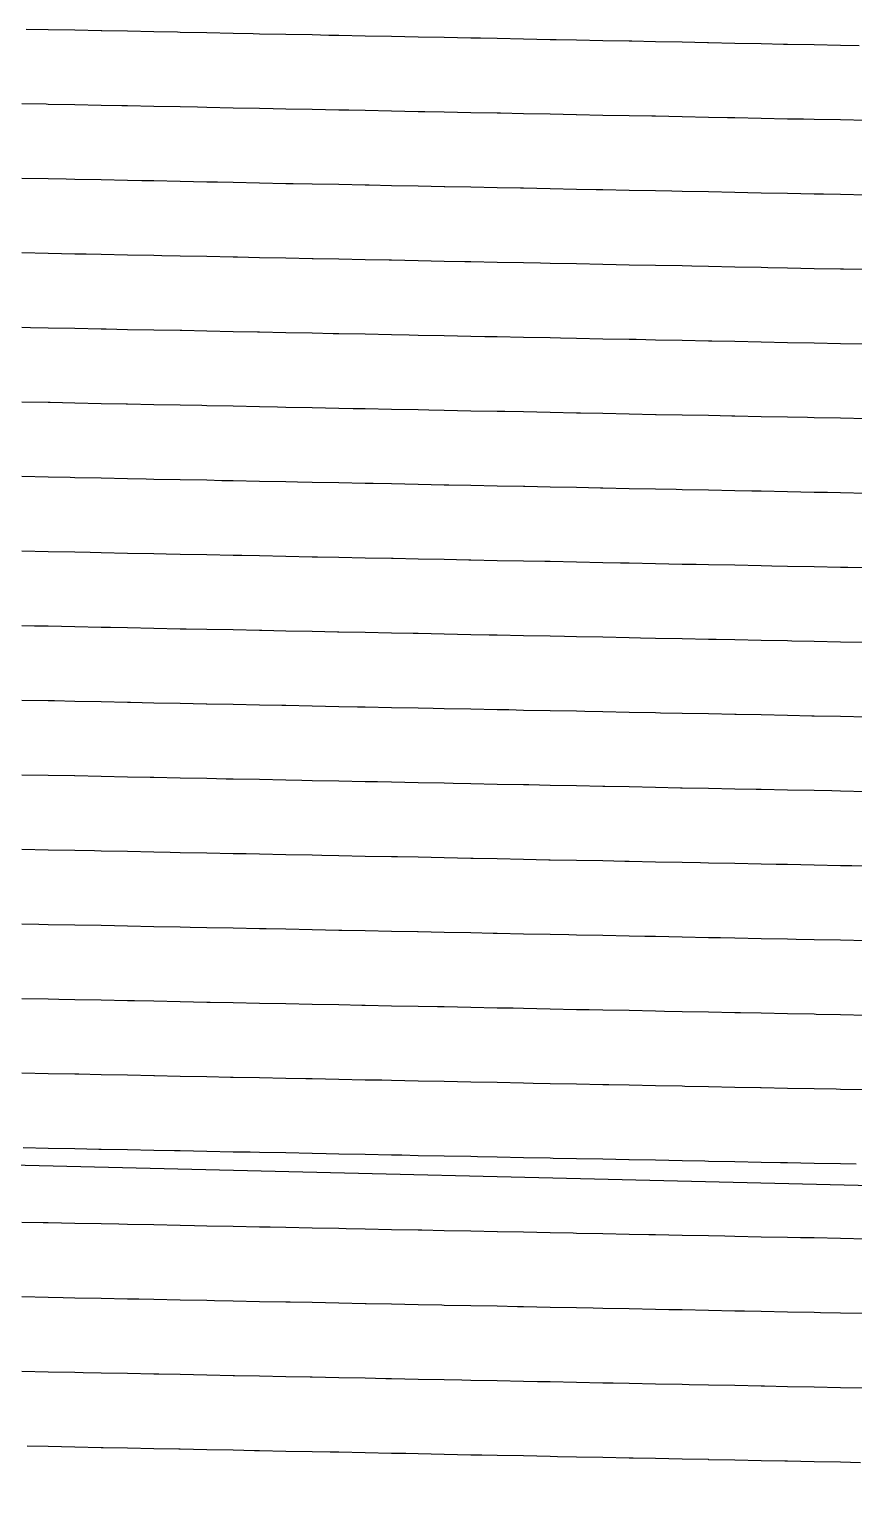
# Model space of a CAD drawing. Header units: metres. Extents: x 2418 to 4584, y 40 to 163.
# Drawn here: x 3433.6 to 3501.3, y 40 to 160.4 of the extents above; entities that cross this region are included whole.
import ezdxf

# ---------------------------------------------------------------- set-up
doc = ezdxf.new("R2010")
doc.units = ezdxf.units.M
for name, color, linetype in [('Contour_Level_10', 7, 'Continuous'), ('Contour_Level_11', 7, 'Continuous'), ('Contour_Level_12', 7, 'Continuous'), ('Contour_Level_13', 7, 'Continuous'), ('Contour_Level_14', 7, 'Continuous'), ('Contour_Level_15', 7, 'Continuous'), ('Contour_Level_16', 7, 'Continuous'), ('Contour_Level_17', 7, 'Continuous'), ('Contour_Level_18', 7, 'Continuous'), ('Contour_Level_19', 7, 'Continuous'), ('Contour_Level_20', 7, 'Continuous'), ('Contour_Level_21', 7, 'Continuous'), ('Contour_Level_22', 7, 'Continuous'), ('Contour_Level_23', 7, 'Continuous'), ('Contour_Level_24', 7, 'Continuous'), ('Contour_Level_5', 7, 'Continuous'), ('Contour_Level_6', 7, 'Continuous'), ('Contour_Level_7', 7, 'Continuous'), ('Contour_Level_8', 7, 'Continuous'), ('Contour_Level_9', 7, 'Continuous')]:
    doc.layers.add(name, color=color, linetype=linetype)

msp = doc.modelspace()

# ---------------------------------------------------------------- linework, layer by layer
at = {"layer": 'Contour_Level_10'}
msp.add_lwpolyline([(3502.33, 128.43), (3500.17, 128.47), (3498, 128.52), (3497.47, 128.53), (3495.83, 128.56), (3493.66, 128.6), (3491.49, 128.64), (3491.25, 128.65), (3489.33, 128.69), (3487.16, 128.73), (3485.04, 128.77), (3484.99, 128.77), (3482.82, 128.82), (3480.65, 128.86), (3478.82, 128.89), (3478.49, 128.9), (3476.32, 128.94), (3474.15, 128.99), (3472.6, 129.02), (3471.98, 129.03), (3469.81, 129.07), (3467.64, 129.12), (3466.38, 129.14), (3465.48, 129.16), (3463.31, 129.2), (3461.14, 129.24), (3460.16, 129.26), (3458.97, 129.29), (3456.8, 129.33), (3454.64, 129.37), (3453.94, 129.39), (3452.47, 129.42), (3450.3, 129.46), (3448.13, 129.5), (3447.73, 129.51), (3445.96, 129.55), (3443.8, 129.59), (3441.63, 129.63), (3441.51, 129.63), (3439.46, 129.67), (3437.29, 129.72), (3435.29, 129.76), (3435.12, 129.76), (3432.96, 129.8)], dxfattribs=at)
at = {"layer": 'Contour_Level_11'}
msp.add_lwpolyline([(3502.33, 122.31), (3500.17, 122.35), (3499.11, 122.37), (3498, 122.39), (3495.83, 122.43), (3493.66, 122.48), (3492.9, 122.49), (3491.49, 122.52), (3489.33, 122.56), (3487.16, 122.61), (3486.68, 122.62), (3484.99, 122.65), (3482.82, 122.69), (3480.65, 122.73), (3480.46, 122.74), (3478.49, 122.78), (3476.32, 122.82), (3474.24, 122.86), (3474.15, 122.86), (3471.98, 122.91), (3469.81, 122.95), (3468.02, 122.98), (3467.64, 122.99), (3465.48, 123.04), (3463.31, 123.08), (3461.8, 123.11), (3461.14, 123.12), (3458.97, 123.16), (3456.8, 123.21), (3455.59, 123.23), (3454.64, 123.25), (3452.47, 123.29), (3450.3, 123.34), (3449.37, 123.35), (3448.13, 123.38), (3445.96, 123.42), (3443.8, 123.46), (3443.15, 123.48), (3441.63, 123.51), (3439.46, 123.55), (3437.29, 123.59), (3436.93, 123.6), (3435.12, 123.64), (3432.96, 123.68)], dxfattribs=at)
at = {"layer": 'Contour_Level_12'}
msp.add_lwpolyline([(3502.33, 116.18), (3500.76, 116.21), (3500.17, 116.22), (3498, 116.27), (3495.83, 116.31), (3494.54, 116.34), (3493.66, 116.35), (3491.49, 116.4), (3489.33, 116.44), (3488.32, 116.46), (3487.16, 116.48), (3484.99, 116.53), (3482.82, 116.57), (3482.1, 116.58), (3480.65, 116.61), (3478.49, 116.65), (3476.32, 116.7), (3475.88, 116.71), (3474.15, 116.74), (3471.98, 116.78), (3469.81, 116.83), (3469.66, 116.83), (3467.64, 116.87), (3465.48, 116.91), (3463.45, 116.95), (3463.31, 116.95), (3461.14, 117), (3458.97, 117.04), (3457.23, 117.08), (3456.8, 117.08), (3454.64, 117.13), (3452.47, 117.17), (3451.01, 117.2), (3450.3, 117.21), (3448.13, 117.26), (3445.96, 117.3), (3444.79, 117.32), (3443.8, 117.34), (3441.63, 117.38), (3439.46, 117.43), (3438.57, 117.44), (3437.29, 117.47), (3435.12, 117.51), (3432.96, 117.56)], dxfattribs=at)
at = {"layer": 'Contour_Level_13'}
msp.add_lwpolyline([(3502.33, 110.06), (3500.17, 110.1), (3498, 110.14), (3496.18, 110.18), (3495.83, 110.19), (3493.66, 110.23), (3491.49, 110.27), (3489.96, 110.3), (3489.33, 110.32), (3487.16, 110.36), (3484.99, 110.4), (3483.74, 110.43), (3482.82, 110.44), (3480.65, 110.49), (3478.49, 110.53), (3477.52, 110.55), (3476.32, 110.57), (3474.15, 110.62), (3471.98, 110.66), (3471.31, 110.67), (3469.81, 110.7), (3467.64, 110.75), (3465.48, 110.79), (3465.09, 110.8), (3463.31, 110.83), (3461.14, 110.87), (3458.97, 110.92), (3458.87, 110.92), (3456.8, 110.96), (3454.64, 111), (3452.65, 111.04), (3452.47, 111.05), (3450.3, 111.09), (3448.13, 111.13), (3446.43, 111.17), (3445.96, 111.17), (3443.8, 111.22), (3441.63, 111.26), (3440.22, 111.29), (3439.46, 111.3), (3437.29, 111.35), (3435.12, 111.39), (3434, 111.41), (3432.96, 111.43)], dxfattribs=at)
at = {"layer": 'Contour_Level_14'}
msp.add_lwpolyline([(3502.33, 103.93), (3500.17, 103.98), (3498, 104.02), (3497.82, 104.02), (3495.83, 104.06), (3493.66, 104.11), (3491.6, 104.15), (3491.49, 104.15), (3489.33, 104.19), (3487.16, 104.24), (3485.38, 104.27), (3484.99, 104.28), (3482.82, 104.32), (3480.65, 104.36), (3479.17, 104.39), (3478.49, 104.41), (3476.32, 104.45), (3474.15, 104.49), (3472.95, 104.52), (3471.98, 104.54), (3469.81, 104.58), (3467.64, 104.62), (3466.73, 104.64), (3465.48, 104.66), (3463.31, 104.71), (3461.14, 104.75), (3460.51, 104.76), (3458.97, 104.79), (3456.8, 104.84), (3454.64, 104.88), (3454.29, 104.89), (3452.47, 104.92), (3450.3, 104.96), (3448.13, 105.01), (3448.08, 105.01), (3445.96, 105.05), (3443.8, 105.09), (3441.86, 105.13), (3441.63, 105.14), (3439.46, 105.18), (3437.29, 105.22), (3435.64, 105.26), (3435.12, 105.27), (3432.96, 105.31)], dxfattribs=at)
at = {"layer": 'Contour_Level_15'}
msp.add_lwpolyline([(3502.33, 97.81), (3500.17, 97.85), (3499.46, 97.87), (3498, 97.9), (3495.83, 97.94), (3493.66, 97.98), (3493.25, 97.99), (3491.49, 98.03), (3489.33, 98.07), (3487.16, 98.11), (3487.03, 98.11), (3484.99, 98.15), (3482.82, 98.2), (3480.81, 98.24), (3480.65, 98.24), (3478.49, 98.28), (3476.32, 98.33), (3474.59, 98.36), (3474.15, 98.37), (3471.98, 98.41), (3469.81, 98.45), (3468.37, 98.48), (3467.64, 98.5), (3465.48, 98.54), (3463.31, 98.58), (3462.15, 98.61), (3461.14, 98.63), (3458.97, 98.67), (3456.8, 98.71), (3455.94, 98.73), (3454.64, 98.76), (3452.47, 98.8), (3450.3, 98.84), (3449.72, 98.85), (3448.13, 98.88), (3445.96, 98.93), (3443.8, 98.97), (3443.5, 98.98), (3441.63, 99.01), (3439.46, 99.06), (3437.29, 99.1), (3437.28, 99.1), (3435.12, 99.14), (3432.96, 99.18)], dxfattribs=at)
at = {"layer": 'Contour_Level_16'}
msp.add_lwpolyline([(3502.33, 91.69), (3501.11, 91.71), (3500.17, 91.73), (3498, 91.77), (3495.83, 91.82), (3494.89, 91.83), (3493.66, 91.86), (3491.49, 91.9), (3489.33, 91.94), (3488.67, 91.96), (3487.16, 91.99), (3484.99, 92.03), (3482.82, 92.07), (3482.45, 92.08), (3480.65, 92.12), (3478.49, 92.16), (3476.32, 92.2), (3476.23, 92.2), (3474.15, 92.25), (3471.98, 92.29), (3470.01, 92.33), (3469.81, 92.33), (3467.64, 92.37), (3465.48, 92.42), (3463.8, 92.45), (3463.31, 92.46), (3461.14, 92.5), (3458.97, 92.55), (3457.58, 92.57), (3456.8, 92.59), (3454.64, 92.63), (3452.47, 92.67), (3451.36, 92.7), (3450.3, 92.72), (3448.13, 92.76), (3445.96, 92.8), (3445.14, 92.82), (3443.8, 92.85), (3441.63, 92.89), (3439.46, 92.93), (3438.92, 92.94), (3437.29, 92.98), (3435.12, 93.02), (3432.96, 93.06)], dxfattribs=at)
at = {"layer": 'Contour_Level_17'}
msp.add_lwpolyline([(3502.33, 85.56), (3500.17, 85.61), (3498, 85.65), (3496.53, 85.68), (3495.83, 85.69), (3493.66, 85.74), (3491.49, 85.78), (3490.31, 85.8), (3489.33, 85.82), (3487.16, 85.86), (3484.99, 85.91), (3484.09, 85.92), (3482.82, 85.95), (3480.65, 85.99), (3478.49, 86.04), (3477.87, 86.05), (3476.32, 86.08), (3474.15, 86.12), (3471.98, 86.16), (3471.66, 86.17), (3469.81, 86.21), (3467.64, 86.25), (3465.48, 86.29), (3465.44, 86.29), (3463.31, 86.34), (3461.14, 86.38), (3459.22, 86.42), (3458.97, 86.42), (3456.8, 86.47), (3454.64, 86.51), (3453, 86.54), (3452.47, 86.55), (3450.3, 86.59), (3448.13, 86.64), (3446.78, 86.66), (3445.96, 86.68), (3443.8, 86.72), (3441.63, 86.77), (3440.56, 86.79), (3439.46, 86.81), (3437.29, 86.85), (3435.12, 86.89), (3434.35, 86.91), (3432.96, 86.94)], dxfattribs=at)
at = {"layer": 'Contour_Level_18'}
msp.add_lwpolyline([(3502.33, 79.44), (3500.17, 79.48), (3498.17, 79.52), (3498, 79.53), (3495.83, 79.57), (3493.66, 79.61), (3491.95, 79.65), (3491.49, 79.65), (3489.33, 79.7), (3487.16, 79.74), (3485.73, 79.77), (3484.99, 79.78), (3482.82, 79.83), (3480.65, 79.87), (3479.52, 79.89), (3478.49, 79.91), (3476.32, 79.96), (3474.15, 80), (3473.3, 80.02), (3471.98, 80.04), (3469.81, 80.08), (3467.64, 80.13), (3467.08, 80.14), (3465.48, 80.17), (3463.31, 80.21), (3461.14, 80.26), (3460.86, 80.26), (3458.97, 80.3), (3456.8, 80.34), (3454.64, 80.38), (3454.64, 80.38), (3452.47, 80.43), (3450.3, 80.47), (3448.42, 80.51), (3448.13, 80.51), (3445.96, 80.56), (3443.8, 80.6), (3442.21, 80.63), (3441.63, 80.64), (3439.46, 80.69), (3437.29, 80.73), (3435.99, 80.75), (3435.12, 80.77), (3432.96, 80.81)], dxfattribs=at)
at = {"layer": 'Contour_Level_19'}
msp.add_lwpolyline([(3502.33, 73.32), (3500.17, 73.36), (3499.81, 73.37), (3498, 73.4), (3495.83, 73.45), (3493.66, 73.49), (3493.59, 73.49), (3491.49, 73.53), (3489.33, 73.57), (3487.38, 73.61), (3487.16, 73.62), (3484.99, 73.66), (3482.82, 73.7), (3481.16, 73.74), (3480.65, 73.75), (3478.49, 73.79), (3476.32, 73.83), (3474.94, 73.86), (3474.15, 73.87), (3471.98, 73.92), (3469.81, 73.96), (3468.72, 73.98), (3467.64, 74), (3465.48, 74.05), (3463.31, 74.09), (3462.5, 74.11), (3461.14, 74.13), (3458.97, 74.18), (3456.8, 74.22), (3456.28, 74.23), (3454.64, 74.26), (3452.47, 74.3), (3450.3, 74.35), (3450.07, 74.35), (3448.13, 74.39), (3445.96, 74.43), (3443.85, 74.47), (3443.8, 74.48), (3441.63, 74.52), (3439.46, 74.56), (3437.63, 74.6), (3437.29, 74.6), (3435.12, 74.65), (3432.96, 74.69)], dxfattribs=at)
at = {"layer": 'Contour_Level_20'}
msp.add_lwpolyline([(3501.45, 67.21), (3500.17, 67.24), (3498, 67.28), (3495.83, 67.32), (3495.24, 67.33), (3493.66, 67.36), (3491.49, 67.41), (3489.33, 67.45), (3489.02, 67.46), (3487.16, 67.49), (3484.99, 67.54), (3482.82, 67.58), (3482.8, 67.58), (3480.65, 67.62), (3478.49, 67.67), (3476.58, 67.7), (3476.32, 67.71), (3474.15, 67.75), (3471.98, 67.79), (3470.36, 67.83), (3469.81, 67.84), (3467.64, 67.88), (3465.48, 67.92), (3464.14, 67.95), (3463.31, 67.97), (3461.14, 68.01), (3458.97, 68.05), (3457.93, 68.07), (3456.8, 68.09), (3454.64, 68.14), (3452.47, 68.18), (3451.71, 68.2), (3450.3, 68.22), (3448.13, 68.27), (3445.96, 68.31), (3445.49, 68.32), (3443.8, 68.35), (3441.63, 68.39), (3439.46, 68.44), (3439.27, 68.44), (3437.29, 68.48), (3435.12, 68.52), (3433.05, 68.56)], dxfattribs=at)
at = {"layer": 'Contour_Level_21'}
for points in [[(2418.3, 91.48), (4565.81, 40)], [(3502.33, 61.07), (3500.17, 61.11), (3498, 61.16), (3496.88, 61.18), (3495.83, 61.2), (3493.66, 61.24), (3491.49, 61.28), (3490.66, 61.3), (3489.33, 61.33), (3487.16, 61.37), (3484.99, 61.41), (3484.44, 61.42), (3482.82, 61.46), (3480.65, 61.5), (3478.49, 61.54), (3478.22, 61.55), (3476.32, 61.58), (3474.15, 61.63), (3472, 61.67), (3471.98, 61.67), (3469.81, 61.71), (3467.64, 61.76), (3465.79, 61.79), (3465.48, 61.8), (3463.31, 61.84), (3461.14, 61.88), (3459.57, 61.92), (3458.97, 61.93), (3456.8, 61.97), (3454.64, 62.01), (3453.35, 62.04), (3452.47, 62.06), (3450.3, 62.1), (3448.13, 62.14), (3447.13, 62.16), (3445.96, 62.19), (3443.8, 62.23), (3441.63, 62.27), (3440.91, 62.29), (3439.46, 62.31), (3437.29, 62.36), (3435.12, 62.4), (3434.7, 62.41), (3432.96, 62.44)]]:
    msp.add_lwpolyline(points, dxfattribs=at)
at = {"layer": 'Contour_Level_22'}
msp.add_lwpolyline([(3502.33, 54.95), (3500.17, 54.99), (3498.52, 55.02), (3498, 55.03), (3495.83, 55.07), (3493.66, 55.12), (3492.3, 55.14), (3491.49, 55.16), (3489.33, 55.2), (3487.16, 55.25), (3486.08, 55.27), (3484.99, 55.29), (3482.82, 55.33), (3480.65, 55.37), (3479.86, 55.39), (3478.49, 55.42), (3476.32, 55.46), (3474.15, 55.5), (3473.65, 55.51), (3471.98, 55.55), (3469.81, 55.59), (3467.64, 55.63), (3467.43, 55.64), (3465.48, 55.68), (3463.31, 55.72), (3461.21, 55.76), (3461.14, 55.76), (3458.97, 55.8), (3456.8, 55.85), (3454.99, 55.88), (3454.64, 55.89), (3452.47, 55.93), (3450.3, 55.98), (3448.77, 56.01), (3448.13, 56.02), (3445.96, 56.06), (3443.8, 56.1), (3442.56, 56.13), (3441.63, 56.15), (3439.46, 56.19), (3437.29, 56.23), (3436.34, 56.25), (3435.12, 56.28), (3432.96, 56.32)], dxfattribs=at)
at = {"layer": 'Contour_Level_23'}
msp.add_lwpolyline([(3502.33, 48.82), (3500.17, 48.86), (3500.16, 48.86), (3498, 48.91), (3495.83, 48.95), (3493.94, 48.99), (3493.66, 48.99), (3491.49, 49.04), (3489.33, 49.08), (3487.73, 49.11), (3487.16, 49.12), (3484.99, 49.17), (3482.82, 49.21), (3481.51, 49.23), (3480.65, 49.25), (3478.49, 49.29), (3476.32, 49.34), (3475.29, 49.36), (3474.15, 49.38), (3471.98, 49.42), (3469.81, 49.47), (3469.07, 49.48), (3467.64, 49.51), (3465.48, 49.55), (3463.31, 49.59), (3462.85, 49.6), (3461.14, 49.64), (3458.97, 49.68), (3456.8, 49.72), (3456.63, 49.73), (3454.64, 49.77), (3452.47, 49.81), (3450.42, 49.85), (3450.3, 49.85), (3448.13, 49.9), (3445.96, 49.94), (3444.2, 49.97), (3443.8, 49.98), (3441.63, 50.02), (3439.46, 50.07), (3437.98, 50.1), (3437.29, 50.11), (3435.12, 50.15), (3432.96, 50.2)], dxfattribs=at)
at = {"layer": 'Contour_Level_24'}
msp.add_lwpolyline([(3501.8, 42.71), (3500.17, 42.74), (3498, 42.78), (3495.83, 42.83), (3495.59, 42.83), (3493.66, 42.87), (3491.49, 42.91), (3489.37, 42.95), (3489.33, 42.96), (3487.16, 43), (3484.99, 43.04), (3483.15, 43.08), (3482.82, 43.08), (3480.65, 43.13), (3478.49, 43.17), (3476.93, 43.2), (3476.32, 43.21), (3474.15, 43.26), (3471.98, 43.3), (3470.71, 43.32), (3469.81, 43.34), (3467.64, 43.39), (3465.48, 43.43), (3464.49, 43.45), (3463.31, 43.47), (3461.14, 43.51), (3458.97, 43.56), (3458.28, 43.57), (3456.8, 43.6), (3454.64, 43.64), (3452.47, 43.69), (3452.06, 43.69), (3450.3, 43.73), (3448.13, 43.77), (3445.96, 43.81), (3445.84, 43.82), (3443.8, 43.86), (3441.63, 43.9), (3439.62, 43.94), (3439.46, 43.94), (3437.29, 43.99), (3435.12, 44.03), (3433.4, 44.06)], dxfattribs=at)
at = {"layer": 'Contour_Level_5'}
msp.add_lwpolyline([(3501.7, 159.06), (3500.17, 159.09), (3498, 159.13), (3495.83, 159.18), (3495.48, 159.18), (3493.66, 159.22), (3491.49, 159.26), (3489.33, 159.31), (3489.26, 159.31), (3487.16, 159.35), (3484.99, 159.39), (3483.04, 159.43), (3482.82, 159.43), (3480.65, 159.48), (3478.49, 159.52), (3476.83, 159.55), (3476.32, 159.56), (3474.15, 159.61), (3471.98, 159.65), (3470.61, 159.68), (3469.81, 159.69), (3467.64, 159.73), (3465.48, 159.78), (3464.39, 159.8), (3463.31, 159.82), (3461.14, 159.86), (3458.97, 159.91), (3458.17, 159.92), (3456.8, 159.95), (3454.64, 159.99), (3452.47, 160.03), (3451.95, 160.05), (3450.3, 160.08), (3448.13, 160.12), (3445.96, 160.16), (3445.74, 160.17), (3443.8, 160.21), (3441.63, 160.25), (3439.52, 160.29), (3439.46, 160.29), (3437.29, 160.34), (3435.12, 160.38), (3433.3, 160.41)], dxfattribs=at)
at = {"layer": 'Contour_Level_6'}
msp.add_lwpolyline([(3502.33, 152.92), (3500.17, 152.97), (3498, 153.01), (3497.12, 153.03), (3495.83, 153.05), (3493.66, 153.1), (3491.49, 153.14), (3490.9, 153.15), (3489.33, 153.18), (3487.16, 153.22), (3484.99, 153.27), (3484.69, 153.27), (3482.82, 153.31), (3480.65, 153.35), (3478.49, 153.4), (3478.47, 153.4), (3476.32, 153.44), (3474.15, 153.48), (3472.25, 153.52), (3471.98, 153.52), (3469.81, 153.57), (3467.64, 153.61), (3466.03, 153.64), (3465.48, 153.65), (3463.31, 153.7), (3461.14, 153.74), (3459.81, 153.77), (3458.97, 153.78), (3456.8, 153.83), (3454.64, 153.87), (3453.6, 153.89), (3452.47, 153.91), (3450.3, 153.95), (3448.13, 154), (3447.38, 154.01), (3445.96, 154.04), (3443.8, 154.08), (3441.63, 154.13), (3441.16, 154.14), (3439.46, 154.17), (3437.29, 154.21), (3435.12, 154.25), (3434.94, 154.26), (3432.96, 154.3)], dxfattribs=at)
at = {"layer": 'Contour_Level_7'}
msp.add_lwpolyline([(3502.33, 146.8), (3500.17, 146.84), (3498.76, 146.87), (3498, 146.89), (3495.83, 146.93), (3493.66, 146.97), (3492.55, 146.99), (3491.49, 147.01), (3489.33, 147.06), (3487.16, 147.1), (3486.33, 147.12), (3484.99, 147.14), (3482.82, 147.19), (3480.65, 147.23), (3480.11, 147.24), (3478.49, 147.27), (3476.32, 147.32), (3474.15, 147.36), (3473.89, 147.36), (3471.98, 147.4), (3469.81, 147.44), (3467.67, 147.49), (3467.64, 147.49), (3465.48, 147.53), (3463.31, 147.57), (3461.46, 147.61), (3461.14, 147.62), (3458.97, 147.66), (3456.8, 147.7), (3455.24, 147.73), (3454.64, 147.74), (3452.47, 147.79), (3450.3, 147.83), (3449.02, 147.86), (3448.13, 147.87), (3445.96, 147.92), (3443.8, 147.96), (3442.8, 147.98), (3441.63, 148), (3439.46, 148.05), (3437.29, 148.09), (3436.58, 148.1), (3435.12, 148.13), (3432.96, 148.17)], dxfattribs=at)
at = {"layer": 'Contour_Level_8'}
msp.add_lwpolyline([(3502.33, 140.68), (3500.41, 140.71), (3500.17, 140.72), (3498, 140.76), (3495.83, 140.81), (3494.19, 140.84), (3493.66, 140.85), (3491.49, 140.89), (3489.33, 140.93), (3487.97, 140.96), (3487.16, 140.98), (3484.99, 141.02), (3482.82, 141.06), (3481.75, 141.08), (3480.65, 141.11), (3478.49, 141.15), (3476.32, 141.19), (3475.53, 141.21), (3474.15, 141.23), (3471.98, 141.28), (3469.81, 141.32), (3469.32, 141.33), (3467.64, 141.36), (3465.48, 141.41), (3463.31, 141.45), (3463.1, 141.45), (3461.14, 141.49), (3458.97, 141.54), (3456.88, 141.58), (3456.8, 141.58), (3454.64, 141.62), (3452.47, 141.66), (3450.66, 141.7), (3450.3, 141.71), (3448.13, 141.75), (3445.96, 141.79), (3444.44, 141.82), (3443.8, 141.84), (3441.63, 141.88), (3439.46, 141.92), (3438.22, 141.95), (3437.29, 141.96), (3435.12, 142.01), (3432.96, 142.05)], dxfattribs=at)
at = {"layer": 'Contour_Level_9'}
msp.add_lwpolyline([(3502.05, 134.56), (3500.17, 134.6), (3498, 134.64), (3495.83, 134.68), (3495.83, 134.68), (3493.66, 134.72), (3491.49, 134.77), (3489.61, 134.8), (3489.33, 134.81), (3487.16, 134.85), (3484.99, 134.9), (3483.39, 134.93), (3482.82, 134.94), (3480.65, 134.98), (3478.49, 135.03), (3477.18, 135.05), (3476.32, 135.07), (3474.15, 135.11), (3471.98, 135.15), (3470.96, 135.17), (3469.81, 135.2), (3467.64, 135.24), (3465.48, 135.28), (3464.74, 135.3), (3463.31, 135.33), (3461.14, 135.37), (3458.97, 135.41), (3458.52, 135.42), (3456.8, 135.45), (3454.64, 135.5), (3452.47, 135.54), (3452.3, 135.54), (3450.3, 135.58), (3448.13, 135.63), (3446.08, 135.67), (3445.96, 135.67), (3443.8, 135.71), (3441.63, 135.75), (3439.87, 135.79), (3439.46, 135.8), (3437.29, 135.84), (3435.12, 135.88), (3433.65, 135.91), (3432.96, 135.93)], dxfattribs=at)

doc.saveas('drawing.dxf')
